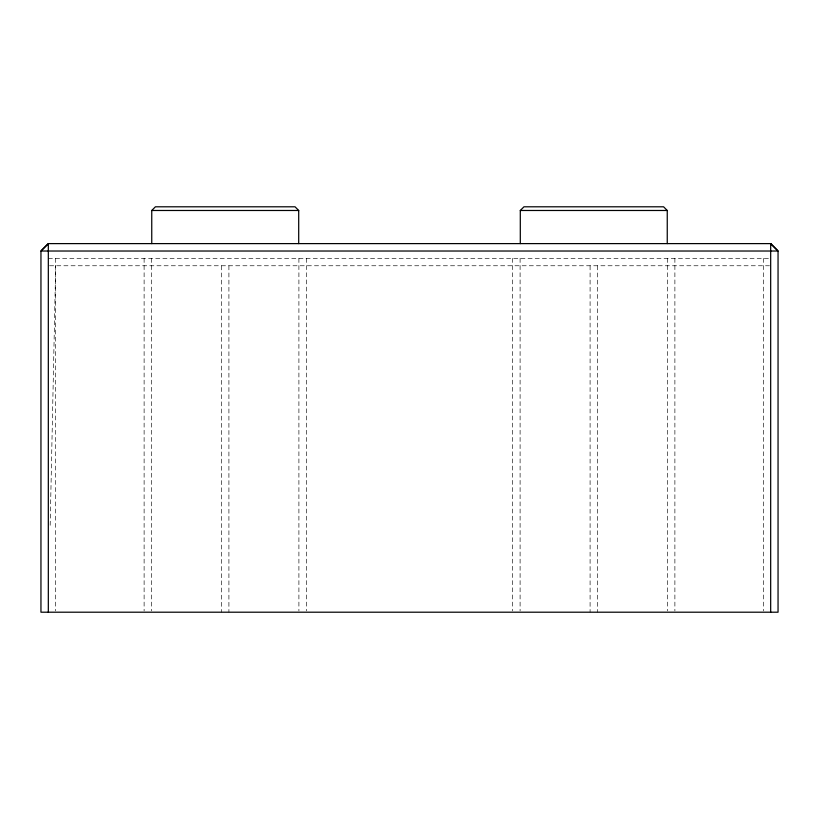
<?xml version="1.0" encoding="UTF-8"?>
<svg xmlns="http://www.w3.org/2000/svg" width="819" height="819" viewBox="0 0 819 819"><rect width="100%" height="100%" fill="white"/><g stroke="black" fill="none" stroke-linecap="round" stroke-linejoin="round"><path stroke-width="0.61" stroke-dasharray="4.09 3.07" d="M50.174 525.276L55.692 265.766M48.321 258.394L770.679 258.394M49.549 265.766L769.45 265.766M763.308 258.394L763.308 610.923M674.887 258.394L674.887 610.923M667.454 258.394L667.454 610.923M597.461 265.766L597.461 612.202M590.089 265.766L590.089 612.202M520.096 258.394L520.096 610.923M512.663 258.394L512.663 610.923M306.337 258.394L306.337 610.923M298.904 258.394L298.904 610.923M228.91 265.766L228.91 612.202M221.54 265.766L221.54 612.202M151.546 258.394L151.546 610.923M144.113 258.394L144.113 610.923M55.692 258.394L55.692 610.923"/><path stroke-width="1.23" d="M151.75 243.612L151.75 210.483L155.415 206.797L295.035 206.797L298.7 210.483L298.7 243.612M520.3 243.612L520.3 210.483L523.965 206.797L663.585 206.797L667.25 210.483L667.25 243.612M151.75 210.483L298.7 210.483M520.3 210.483L667.25 210.483M770.679 612.202L770.679 243.612L48.321 243.612L40.95 251.023L40.95 612.202L778.05 612.202L778.05 251.023L770.679 243.612L778.05 251.023L40.95 251.023L48.321 243.612L48.321 612.202"/></g></svg>
